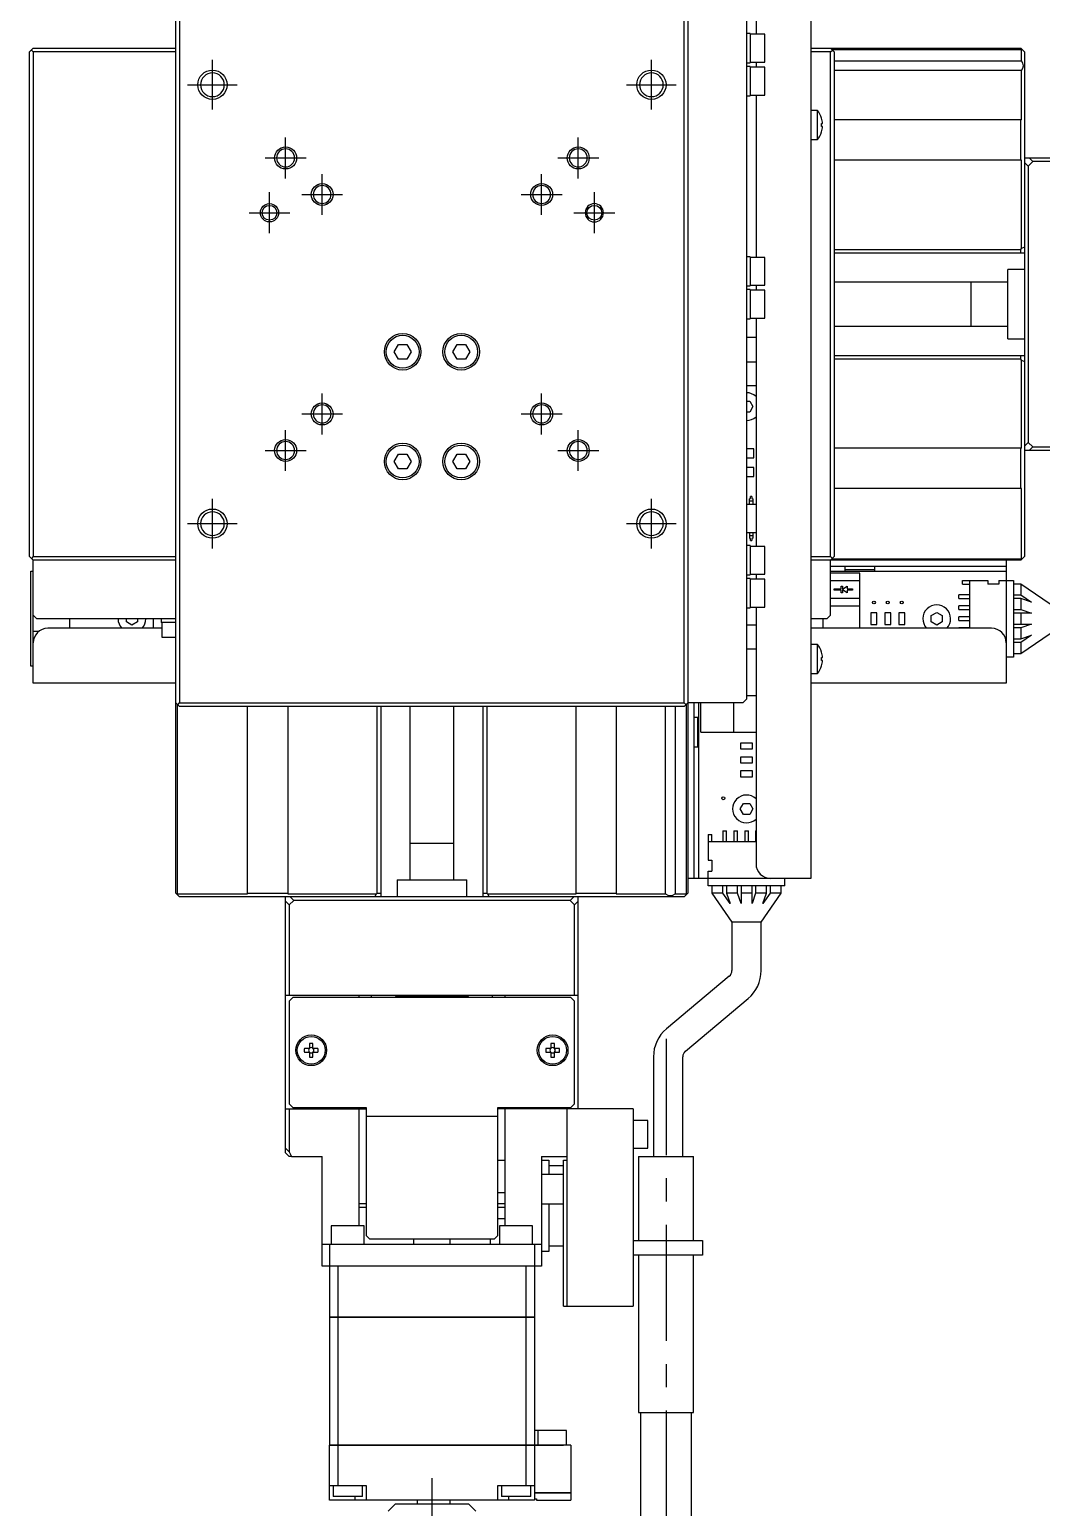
# Model space of a CAD drawing. Extents: x -2 to 843, y -8 to 504.
# Drawn here: x 130.4 to 268.8, y 171.4 to 373.5 of the extents above; entities that cross this region are included whole.
import ezdxf

# ---------------------------------------------------------------- set-up
doc = ezdxf.new("R2010")
doc.units = 0
doc.header["$LTSCALE"] = 0.5
doc.linetypes.add('CENTER', pattern=[50.8, 31.75, -6.35, 6.35, -6.35])
for name, color, linetype in [('MSM_CENTER', 1, 'CENTER'), ('MSM_CONTINUOUS', 7, 'CONTINUOUS'), ('MSM_NARROW', 5, 'CONTINUOUS')]:
    doc.layers.add(name, color=color, linetype=linetype)

msp = doc.modelspace()

# ---------------------------------------------------------------- linework, layer by layer
at = {"layer": 'MSM_CENTER'}
for p, q in [((155.44, 362.51), (155.44, 369.31)), ((215.44, 362.51), (215.44, 369.31)), ((152.04, 365.91), (158.84, 365.91)), ((212.04, 365.91), (218.84, 365.91)), ((165.44, 353.11), (165.44, 358.71)), ((205.44, 353.11), (205.44, 358.71)), ((162.64, 355.91), (168.24, 355.91)), ((202.64, 355.91), (208.24, 355.91)), ((170.44, 348.11), (170.44, 353.71)), ((200.44, 348.11), (200.44, 353.71)), ((163.24, 345.61), (163.24, 351.21)), ((167.64, 350.91), (173.24, 350.91)), ((197.64, 350.91), (203.24, 350.91)), ((207.64, 345.61), (207.64, 351.21)), ((160.44, 348.41), (166.04, 348.41)), ((204.84, 348.41), (210.44, 348.41)), ((170.44, 318.11), (170.44, 323.71)), ((200.44, 318.11), (200.44, 323.71)), ((167.64, 320.91), (173.24, 320.91)), ((197.64, 320.91), (203.24, 320.91)), ((165.44, 313.11), (165.44, 318.71)), ((205.44, 313.11), (205.44, 318.71)), ((162.64, 315.91), (168.24, 315.91)), ((202.64, 315.91), (208.24, 315.91)), ((155.44, 302.51), (155.44, 309.31)), ((215.44, 302.51), (215.44, 309.31)), ((152.04, 305.91), (158.84, 305.91)), ((212.04, 305.91), (218.84, 305.91)), ((217.44, 235.46), (217.44, 89.86)), ((185.44, 175.41), (185.44, 157.41))]:
    msp.add_line(p, q, dxfattribs=at)
at = {"layer": 'MSM_CONTINUOUS'}
for p, q in [((150.44, 255.41), (150.44, 390.41)), ((150.94, 390.41), (150.94, 281.41)), ((219.94, 281.41), (219.94, 390.41)), ((220.44, 390.41), (220.44, 255.41)), ((237.24, 390.41), (237.24, 257.41)), ((228.44, 389.91), (228.44, 281.91)), ((229.74, 388.41), (229.74, 372.81)), ((228.94, 372.91), (228.44, 372.91)), ((228.94, 372.91), (228.94, 368.91)), ((230.94, 372.81), (228.94, 372.81)), ((230.94, 369.01), (230.94, 372.81)), ((130.44, 370.41), (130.94, 370.91)), ((130.44, 301.41), (130.44, 370.41)), ((130.69, 370.66), (130.94, 370.41)), ((130.94, 370.91), (150.44, 370.91)), ((130.94, 370.41), (130.94, 301.41)), ((150.44, 370.41), (130.94, 370.41)), ((237.24, 370.91), (265.94, 370.91)), ((239.94, 370.41), (237.24, 370.41)), ((239.94, 370.91), (240.44, 370.41)), ((239.94, 370.41), (240.19, 370.66)), ((239.94, 301.41), (239.94, 370.41)), ((266.04, 370.71), (240.14, 370.71)), ((240.44, 370.41), (240.44, 301.41)), ((266.44, 370.41), (265.94, 370.91)), ((266.04, 370.71), (266.09, 370.76)), ((266.04, 369.17), (266.04, 370.71)), ((266.44, 370.41), (266.44, 301.41)), ((228.44, 368.91), (228.94, 368.91)), ((228.94, 368.41), (228.44, 368.41)), ((228.94, 369.01), (230.94, 369.01)), ((228.94, 368.41), (228.94, 364.41)), ((230.94, 368.31), (228.94, 368.31)), ((229.74, 369.01), (229.74, 368.31)), ((230.94, 364.51), (230.94, 368.31)), ((240.44, 369.17), (266.04, 369.17)), ((266.04, 367.85), (240.44, 367.85)), ((266.04, 361.11), (266.04, 367.85)), ((228.44, 364.41), (228.94, 364.41)), ((228.94, 364.51), (230.94, 364.51)), ((229.74, 364.51), (229.74, 342.31)), ((238.14, 362.41), (237.24, 362.41)), ((238.14, 358.41), (238.14, 362.41)), ((238.7, 361.34), (238.7, 361.36)), ((238.7, 360.61), (238.83, 360.61)), ((238.7, 360.21), (238.7, 360.61)), ((238.83, 360.21), (238.7, 360.21)), ((266.04, 361.11), (240.44, 361.11)), ((265.94, 355.61), (265.94, 361.11)), ((237.24, 358.41), (238.14, 358.41)), ((238.7, 359.46), (238.7, 359.48)), ((266.04, 355.61), (240.44, 355.61)), ((266.04, 343.55), (266.04, 355.61)), ((266.44, 355.91), (301.44, 355.91)), ((267.06, 355.91), (267.56, 355.41)), ((266.94, 354.8), (266.44, 355.3)), ((267.56, 355.41), (266.94, 354.8)), ((266.94, 354.8), (266.94, 317.02)), ((279.94, 355.41), (267.56, 355.41)), ((265.94, 343.41), (266.04, 343.55)), ((266.44, 343.72), (266.04, 343.55)), ((228.94, 342.41), (228.44, 342.41)), ((228.94, 342.41), (228.94, 338.41)), ((230.94, 342.31), (228.94, 342.31)), ((230.94, 338.51), (230.94, 342.31)), ((240.44, 343.41), (265.94, 343.41)), ((266.44, 342.91), (240.44, 342.91)), ((265.94, 342.91), (265.94, 343.41)), ((264.14, 331.16), (264.14, 340.66)), ((266.44, 340.66), (264.14, 340.66)), ((228.44, 338.41), (228.94, 338.41)), ((228.94, 337.91), (228.44, 337.91)), ((228.94, 338.51), (230.94, 338.51)), ((228.94, 337.91), (228.94, 333.91)), ((230.94, 337.81), (228.94, 337.81)), ((229.74, 338.51), (229.74, 337.81)), ((230.94, 334.01), (230.94, 337.81)), ((264.14, 338.91), (240.44, 338.91)), ((259.14, 332.91), (259.14, 338.91)), ((228.44, 333.91), (228.94, 333.91)), ((228.94, 334.01), (230.94, 334.01)), ((229.74, 334.01), (229.74, 302.81)), ((228.44, 331.41), (229.74, 331.41)), ((240.44, 332.91), (264.14, 332.91)), ((180.29, 329.41), (180.87, 330.41)), ((180.87, 328.41), (180.29, 329.41)), ((180.87, 330.41), (182.02, 330.41)), ((182.02, 330.41), (182.6, 329.41)), ((182.6, 329.41), (182.02, 328.41)), ((188.29, 329.41), (188.87, 330.41)), ((188.87, 328.41), (188.29, 329.41)), ((188.87, 330.41), (190.02, 330.41)), ((190.02, 330.41), (190.6, 329.41)), ((190.6, 329.41), (190.02, 328.41)), ((264.14, 331.16), (266.44, 331.16)), ((182.02, 328.41), (180.87, 328.41)), ((190.02, 328.41), (188.87, 328.41)), ((229.74, 328.01), (228.44, 328.01)), ((240.44, 328.91), (266.44, 328.91)), ((265.94, 328.41), (240.44, 328.41)), ((265.94, 328.41), (265.94, 328.91)), ((266.04, 328.27), (265.94, 328.41)), ((266.04, 316.21), (266.04, 328.27)), ((266.04, 328.27), (266.44, 328.1)), ((228.44, 324.81), (229.74, 324.81)), ((228.44, 322.66), (228.88, 322.66)), ((228.88, 322.66), (229.31, 321.91)), ((229.31, 321.91), (228.88, 321.16)), ((228.88, 321.16), (228.44, 321.16)), ((180.29, 314.41), (180.87, 315.41)), ((180.87, 315.41), (182.02, 315.41)), ((182.02, 315.41), (182.6, 314.41)), ((188.29, 314.41), (188.87, 315.41)), ((188.87, 315.41), (190.02, 315.41)), ((190.02, 315.41), (190.6, 314.41)), ((229.44, 316.14), (228.44, 316.14)), ((229.44, 314.89), (229.44, 316.14)), ((266.04, 316.21), (240.44, 316.21)), ((265.94, 310.71), (265.94, 316.21)), ((266.44, 316.52), (266.94, 317.02)), ((295.44, 315.91), (266.44, 315.91)), ((266.94, 317.02), (267.56, 316.41)), ((267.56, 316.41), (267.06, 315.91)), ((267.56, 316.41), (279.94, 316.41)), ((180.87, 313.41), (180.29, 314.41)), ((182.02, 313.41), (180.87, 313.41)), ((182.6, 314.41), (182.02, 313.41)), ((188.87, 313.41), (188.29, 314.41)), ((190.02, 313.41), (188.87, 313.41)), ((190.6, 314.41), (190.02, 313.41)), ((228.44, 314.89), (229.44, 314.89)), ((229.44, 313.6), (228.44, 313.6)), ((229.44, 312.35), (229.44, 313.6)), ((228.44, 312.35), (229.44, 312.35)), ((228.86, 309.31), (228.98, 309.37)), ((228.86, 308.57), (228.86, 309.31)), ((229.18, 309.62), (228.98, 309.62)), ((228.98, 309.37), (228.98, 309.62)), ((229.18, 309.62), (229.18, 309.37)), ((229.18, 309.37), (229.29, 309.31)), ((229.29, 309.31), (229.29, 308.57)), ((266.04, 310.71), (240.44, 310.71)), ((266.04, 301.11), (266.04, 310.71)), ((228.44, 308.57), (229.74, 308.57)), ((228.86, 309.01), (229.29, 309.01)), ((229.74, 304.67), (228.44, 304.67)), ((228.86, 304.67), (228.86, 303.94)), ((229.29, 304.23), (228.86, 304.23)), ((228.98, 303.87), (228.86, 303.94)), ((228.98, 303.62), (228.98, 303.87)), ((228.98, 303.62), (229.18, 303.62)), ((229.29, 303.94), (229.18, 303.87)), ((229.18, 303.87), (229.18, 303.62)), ((229.29, 304.67), (229.29, 303.94)), ((130.94, 300.91), (130.44, 301.41)), ((130.94, 301.41), (130.69, 301.16)), ((130.94, 301.41), (150.44, 301.41)), ((228.94, 302.91), (228.44, 302.91)), ((228.94, 302.91), (228.94, 298.91)), ((230.94, 302.81), (228.94, 302.81)), ((230.94, 299.01), (230.94, 302.81)), ((237.24, 301.41), (239.94, 301.41)), ((240.19, 301.16), (239.94, 301.41)), ((240.44, 301.41), (239.94, 300.91)), ((240.14, 301.11), (266.04, 301.11)), ((265.94, 300.91), (266.09, 301.06)), ((266.09, 301.06), (266.04, 301.11)), ((266.44, 301.41), (266.09, 301.06)), ((130.64, 286.41), (130.64, 299.41)), ((130.64, 299.41), (130.94, 299.41)), ((130.94, 284.11), (130.94, 300.91)), ((150.44, 300.91), (130.94, 300.91)), ((265.94, 300.91), (237.24, 300.91)), ((239.94, 293.41), (239.94, 300.91)), ((239.94, 300.11), (263.94, 300.11)), ((239.94, 299.41), (263.94, 299.41)), ((243.94, 299.16), (239.94, 299.16)), ((241.94, 299.41), (241.94, 300.11)), ((245.94, 299.61), (241.94, 299.61)), ((243.94, 291.61), (243.94, 299.16)), ((245.94, 300.11), (245.94, 299.41)), ((263.94, 300.91), (263.94, 284.11)), ((228.44, 298.91), (228.94, 298.91)), ((228.94, 298.41), (228.44, 298.41)), ((228.94, 299.01), (230.94, 299.01)), ((228.94, 298.41), (228.94, 294.41)), ((230.94, 298.31), (228.94, 298.31)), ((229.74, 299.01), (229.74, 298.31)), ((230.94, 294.51), (230.94, 298.31)), ((239.94, 298.16), (243.94, 298.16)), ((241.39, 297.36), (241.54, 297.36)), ((241.39, 296.99), (241.39, 297.36)), ((241.54, 297.36), (241.54, 296.97)), ((241.54, 296.97), (242.22, 297.36)), ((242.22, 297.36), (242.22, 296.99)), ((257.94, 297.66), (257.94, 298.16)), ((257.94, 298.16), (261.44, 298.16)), ((257.94, 297.66), (258.94, 297.66)), ((258.94, 298.16), (258.94, 291.61)), ((261.44, 298.16), (261.44, 297.66)), ((262.94, 297.66), (261.44, 297.66)), ((262.94, 298.16), (262.94, 297.66)), ((262.94, 298.16), (264.94, 298.16)), ((264.94, 298.16), (264.94, 287.66)), ((265.94, 297.66), (264.94, 297.66)), ((265.94, 297.66), (265.94, 296.16)), ((269.94, 294.91), (265.94, 297.66)), ((243.94, 295.66), (239.94, 295.66)), ((240.44, 296.84), (240.44, 296.99)), ((240.44, 296.99), (241.39, 296.99)), ((241.39, 296.84), (240.44, 296.84)), ((241.39, 296.46), (241.39, 296.84)), ((241.54, 296.46), (241.39, 296.46)), ((241.54, 296.85), (241.54, 296.46)), ((242.22, 296.46), (241.54, 296.85)), ((242.22, 296.99), (242.92, 296.99)), ((242.92, 296.84), (242.22, 296.84)), ((242.22, 296.84), (242.22, 296.46)), ((242.92, 296.99), (242.92, 296.84)), ((257.44, 295.66), (257.44, 296.16)), ((258.94, 296.16), (257.44, 296.16)), ((257.44, 295.66), (258.94, 295.66)), ((264.94, 296.16), (265.94, 296.16)), ((265.94, 295.66), (264.94, 295.66)), ((265.94, 296.16), (267.4, 295.16)), ((265.94, 295.66), (265.94, 294.16)), ((267.4, 295.16), (265.94, 295.66)), ((130.94, 293.41), (131.44, 292.91)), ((228.44, 294.41), (228.94, 294.41)), ((228.94, 294.51), (230.94, 294.51)), ((229.74, 294.51), (229.74, 259.41)), ((239.44, 292.91), (239.94, 293.41)), ((239.94, 294.66), (243.94, 294.66)), ((245.45, 293.71), (245.45, 292.11)), ((246.25, 293.71), (245.45, 293.71)), ((246.25, 292.11), (246.25, 293.71)), ((248.15, 293.71), (247.35, 293.71)), ((247.35, 293.71), (247.35, 292.11)), ((248.15, 292.11), (248.15, 293.71)), ((249.26, 293.71), (249.26, 292.11)), ((250.06, 293.71), (249.26, 293.71)), ((250.06, 292.11), (250.06, 293.71)), ((253.69, 293.34), (254.44, 293.78)), ((253.69, 292.48), (253.69, 293.34)), ((254.44, 293.78), (255.19, 293.34)), ((255.19, 293.34), (255.19, 292.48)), ((257.44, 294.16), (257.44, 294.66)), ((258.94, 294.66), (257.44, 294.66)), ((257.44, 294.16), (258.94, 294.16)), ((257.44, 292.66), (257.44, 293.16)), ((258.94, 293.16), (257.44, 293.16)), ((264.94, 294.16), (265.94, 294.16)), ((267.4, 293.66), (264.94, 293.66)), ((265.94, 294.16), (267.4, 293.66)), ((265.94, 293.66), (265.94, 292.16)), ((131.68, 291.16), (130.94, 291.16)), ((150.44, 292.91), (131.44, 292.91)), ((148.54, 291.61), (132.94, 291.61)), ((135.94, 291.61), (135.94, 292.91)), ((143.69, 292.48), (143.69, 292.91)), ((144.44, 292.05), (143.69, 292.48)), ((145.19, 292.48), (144.44, 292.05)), ((145.19, 292.91), (145.19, 292.48)), ((147.34, 292.91), (147.34, 291.61)), ((148.44, 292.91), (148.44, 292.41)), ((150.44, 292.41), (148.44, 292.41)), ((148.54, 292.41), (148.54, 290.41)), ((229.74, 292.01), (228.44, 292.01)), ((239.44, 292.91), (237.24, 292.91)), ((261.94, 291.61), (237.24, 291.61)), ((238.94, 291.61), (238.94, 292.91)), ((245.45, 292.11), (246.25, 292.11)), ((247.35, 292.11), (248.15, 292.11)), ((249.26, 292.11), (250.06, 292.11)), ((254.44, 292.05), (253.69, 292.48)), ((255.19, 292.48), (254.44, 292.05)), ((257.44, 292.66), (258.94, 292.66)), ((257.44, 291.61), (257.44, 291.66)), ((258.94, 291.66), (257.44, 291.66)), ((264.94, 292.16), (267.4, 292.16)), ((265.94, 291.66), (264.94, 291.66)), ((267.4, 292.16), (265.94, 291.66)), ((265.94, 291.66), (265.94, 290.16)), ((148.54, 290.41), (150.44, 290.41)), ((238.14, 289.41), (237.24, 289.41)), ((238.14, 285.41), (238.14, 289.41)), ((264.94, 290.16), (265.94, 290.16)), ((265.94, 289.66), (264.94, 289.66)), ((265.94, 288.16), (269.94, 290.91)), ((265.94, 290.16), (267.4, 290.66)), ((267.4, 290.66), (265.94, 289.66)), ((265.94, 289.66), (265.94, 288.16)), ((228.44, 288.81), (229.74, 288.81)), ((238.7, 288.34), (238.7, 288.36)), ((238.7, 287.61), (238.83, 287.61)), ((238.7, 287.21), (238.7, 287.61)), ((238.83, 287.21), (238.7, 287.21)), ((264.94, 287.66), (263.94, 287.66)), ((264.94, 288.16), (265.94, 288.16)), ((130.94, 286.41), (130.64, 286.41)), ((237.24, 285.41), (238.14, 285.41)), ((238.7, 286.46), (238.7, 286.48)), ((150.44, 284.11), (130.94, 284.11)), ((263.94, 284.11), (237.24, 284.11)), ((150.94, 280.91), (150.44, 281.41)), ((150.64, 281.21), (150.64, 255.31)), ((150.69, 281.16), (150.94, 281.41)), ((150.94, 281.41), (219.94, 281.41)), ((219.94, 280.91), (150.94, 280.91)), ((160.24, 255.31), (160.24, 280.91)), ((165.74, 280.91), (165.74, 255.31)), ((177.94, 255.41), (177.94, 280.91)), ((178.44, 280.91), (178.44, 254.91)), ((182.44, 280.91), (182.44, 257.21)), ((188.44, 257.21), (188.44, 280.91)), ((192.44, 254.91), (192.44, 280.91)), ((192.94, 280.91), (192.94, 255.41)), ((205.14, 255.31), (205.14, 280.91)), ((210.64, 280.91), (210.64, 255.31)), ((217.38, 255.31), (217.38, 280.91)), ((218.71, 280.91), (218.71, 255.31)), ((219.94, 281.41), (220.19, 281.16)), ((220.44, 281.41), (219.94, 280.91)), ((220.24, 255.31), (220.24, 281.21)), ((227.94, 281.41), (220.44, 281.41)), ((221.24, 281.41), (221.24, 257.41)), ((221.94, 257.41), (221.94, 281.41)), ((222.19, 277.41), (222.19, 281.41)), ((226.69, 277.41), (226.69, 281.41)), ((227.94, 281.41), (228.44, 281.91)), ((228.44, 282.41), (229.74, 282.41)), ((221.94, 279.41), (221.24, 279.41)), ((221.74, 279.41), (221.74, 275.41)), ((222.19, 277.41), (229.74, 277.41)), ((221.24, 275.41), (221.94, 275.41)), ((227.64, 275.91), (227.64, 275.11)), ((229.24, 275.91), (227.64, 275.91)), ((227.64, 275.11), (229.24, 275.11)), ((229.24, 275.11), (229.24, 275.91)), ((227.64, 274), (227.64, 273.2)), ((229.24, 274), (227.64, 274)), ((227.64, 273.2), (229.24, 273.2)), ((229.24, 273.2), (229.24, 274)), ((227.64, 272.1), (227.64, 271.3)), ((229.24, 272.1), (227.64, 272.1)), ((227.64, 271.3), (229.24, 271.3)), ((229.24, 271.3), (229.24, 272.1)), ((227.58, 266.91), (228.01, 267.66)), ((228.01, 266.16), (227.58, 266.91)), ((228.01, 267.66), (228.88, 267.66)), ((228.88, 267.66), (229.31, 266.91)), ((229.31, 266.91), (228.88, 266.16)), ((228.88, 266.16), (228.01, 266.16)), ((223.19, 263.41), (223.19, 259.91)), ((223.19, 263.41), (223.69, 263.41)), ((223.69, 262.41), (223.69, 263.41)), ((225.19, 263.91), (225.69, 263.91)), ((225.19, 263.91), (225.19, 262.41)), ((225.69, 262.41), (225.69, 263.91)), ((226.69, 263.91), (227.19, 263.91)), ((226.69, 263.91), (226.69, 262.41)), ((227.19, 262.41), (227.19, 263.91)), ((228.19, 263.91), (228.69, 263.91)), ((228.19, 263.91), (228.19, 262.41)), ((228.69, 262.41), (228.69, 263.91)), ((229.69, 263.91), (229.74, 263.91)), ((229.69, 263.91), (229.69, 262.41)), ((182.44, 262.21), (188.44, 262.21)), ((229.74, 262.41), (223.19, 262.41)), ((223.19, 259.91), (223.69, 259.91)), ((223.69, 259.91), (223.69, 258.41)), ((180.69, 257.21), (190.19, 257.21)), ((180.69, 257.21), (180.69, 254.91)), ((190.19, 254.91), (190.19, 257.21)), ((237.24, 257.41), (220.44, 257.41)), ((223.19, 256.41), (223.19, 258.41)), ((223.19, 258.41), (223.69, 258.41)), ((233.69, 256.41), (233.69, 257.41)), ((150.44, 255.41), (150.94, 254.91)), ((150.59, 255.26), (150.64, 255.31)), ((150.64, 255.31), (160.24, 255.31)), ((219.94, 254.91), (150.94, 254.91)), ((160.24, 255.41), (165.74, 255.41)), ((165.44, 219.91), (165.44, 254.91)), ((165.74, 255.31), (177.8, 255.31)), ((166.06, 254.91), (166.56, 254.41)), ((177.8, 255.31), (177.64, 254.91)), ((177.8, 255.31), (177.94, 255.41)), ((177.94, 255.41), (178.44, 255.41)), ((192.44, 255.41), (192.94, 255.41)), ((192.94, 255.41), (193.09, 255.31)), ((193.25, 254.91), (193.09, 255.31)), ((193.09, 255.31), (205.14, 255.31)), ((204.33, 254.41), (204.83, 254.91)), ((205.14, 255.41), (210.64, 255.41)), ((205.44, 225.91), (205.44, 254.91)), ((210.64, 255.31), (217.38, 255.31)), ((218.71, 255.31), (220.24, 255.31)), ((220.29, 255.26), (219.94, 254.91)), ((220.24, 255.31), (220.29, 255.26)), ((220.29, 255.26), (220.44, 255.41)), ((233.69, 256.41), (223.19, 256.41)), ((223.69, 256.41), (223.69, 255.41)), ((225.19, 255.41), (223.69, 255.41)), ((223.69, 255.41), (226.44, 251.41)), ((225.19, 255.41), (225.19, 256.41)), ((226.19, 253.96), (225.19, 255.41)), ((225.69, 256.41), (225.69, 255.41)), ((227.19, 255.41), (225.69, 255.41)), ((225.69, 255.41), (226.19, 253.96)), ((227.19, 255.41), (227.19, 256.41)), ((227.69, 253.96), (227.19, 255.41)), ((227.69, 256.41), (227.69, 253.96)), ((229.19, 255.41), (227.69, 255.41)), ((229.19, 253.96), (229.19, 256.41)), ((229.69, 255.41), (229.19, 253.96)), ((229.69, 256.41), (229.69, 255.41)), ((231.19, 255.41), (229.69, 255.41)), ((230.44, 251.41), (233.19, 255.41)), ((231.69, 255.41), (230.69, 253.96)), ((230.69, 253.96), (231.19, 255.41)), ((231.19, 255.41), (231.19, 256.41)), ((231.69, 256.41), (231.69, 255.41)), ((233.19, 255.41), (231.69, 255.41)), ((233.19, 255.41), (233.19, 256.41)), ((165.94, 253.8), (165.44, 254.3)), ((166.56, 254.41), (165.94, 253.8)), ((165.94, 253.8), (165.94, 241.41)), ((204.33, 254.41), (166.56, 254.41)), ((204.94, 253.8), (204.33, 254.41)), ((205.44, 254.3), (204.94, 253.8)), ((204.94, 241.41), (204.94, 253.8)), ((230.44, 251.41), (226.44, 251.41)), ((226.44, 251.41), (226.44, 244.81)), ((230.44, 244.81), (230.44, 251.41)), ((226.09, 244.04), (217.51, 236.84)), ((205.44, 241.41), (165.44, 241.41)), ((166.44, 241.11), (165.94, 240.61)), ((165.94, 240.61), (165.94, 226.61)), ((204.44, 241.11), (166.44, 241.11)), ((175.44, 241.41), (175.44, 241.11)), ((177.19, 241.11), (177.19, 241.41)), ((180.64, 241.41), (180.44, 241.21)), ((190.44, 241.21), (180.44, 241.21)), ((180.44, 241.21), (180.44, 241.11)), ((190.44, 241.21), (190.24, 241.41)), ((190.44, 241.11), (190.44, 241.21)), ((193.69, 241.41), (193.69, 241.11)), ((195.44, 241.11), (195.44, 241.41)), ((204.94, 240.61), (204.44, 241.11)), ((204.94, 226.61), (204.94, 240.61)), ((220.08, 233.78), (228.66, 240.98)), ((168.7, 234.83), (168.7, 234.15)), ((169.18, 234.15), (169.18, 234.83)), ((201.7, 234.83), (201.7, 234.15)), ((202.18, 234.15), (202.18, 234.83)), ((168.7, 234.15), (168.03, 234.15)), ((168.03, 233.67), (168.7, 233.67)), ((168.7, 233.67), (168.7, 232.99)), ((169.86, 234.15), (169.18, 234.15)), ((169.18, 232.99), (169.18, 233.67)), ((169.18, 233.67), (169.86, 233.67)), ((201.7, 234.15), (201.03, 234.15)), ((201.03, 233.67), (201.7, 233.67)), ((201.7, 233.67), (201.7, 232.99)), ((202.86, 234.15), (202.18, 234.15)), ((202.18, 233.67), (202.86, 233.67)), ((202.18, 232.99), (202.18, 233.67)), ((215.72, 233.01), (215.72, 219.41)), ((219.72, 219.41), (219.72, 233.01)), ((165.94, 226.61), (166.44, 226.11)), ((204.44, 226.11), (204.94, 226.61)), ((165.44, 225.91), (176.44, 225.91)), ((165.94, 225.91), (165.94, 220.02)), ((166.44, 226.11), (176.44, 226.11)), ((175.44, 226.11), (175.44, 209.91)), ((176.44, 226.11), (176.44, 208.61)), ((176.44, 224.91), (194.44, 224.91)), ((194.44, 208.61), (194.44, 226.11)), ((194.44, 226.11), (204.44, 226.11)), ((212.94, 225.91), (194.44, 225.91)), ((195.44, 209.91), (195.44, 226.11)), ((203.94, 198.91), (203.94, 225.91)), ((212.94, 225.91), (212.94, 198.91)), ((214.94, 224.31), (212.94, 224.31)), ((214.94, 220.51), (214.94, 224.31)), ((165.44, 220.52), (165.94, 220.02)), ((212.94, 220.51), (214.94, 220.51)), ((165.94, 219.41), (165.44, 219.91)), ((165.94, 220.02), (166.25, 219.41)), ((166.25, 219.41), (165.94, 219.41)), ((166.25, 219.41), (170.44, 219.41)), ((170.44, 204.41), (170.44, 219.41)), ((194.44, 218.91), (195.44, 218.91)), ((200.44, 219.41), (200.44, 204.41)), ((200.44, 219.41), (203.94, 219.41)), ((200.44, 218.91), (201.44, 218.91)), ((201.44, 218.91), (201.44, 216.91)), ((203.44, 198.91), (203.44, 218.91)), ((203.44, 218.91), (203.94, 218.91)), ((213.69, 219.41), (221.19, 219.41)), ((213.69, 219.41), (213.69, 207.91)), ((221.19, 207.91), (221.19, 219.41)), ((203.44, 216.91), (200.44, 216.91)), ((201.44, 218.16), (203.44, 218.16)), ((195.44, 214.41), (194.44, 214.41)), ((176.44, 212.91), (175.44, 212.91)), ((176.44, 212.41), (175.44, 212.41)), ((195.44, 212.91), (194.44, 212.91)), ((195.44, 212.41), (194.44, 212.41)), ((200.44, 212.91), (203.44, 212.91)), ((201.44, 212.91), (201.44, 206.41)), ((194.44, 210.91), (195.44, 210.91)), ((176.19, 209.91), (171.69, 209.91)), ((171.69, 209.91), (171.69, 207.41)), ((176.19, 207.41), (176.19, 209.91)), ((176.44, 208.61), (176.94, 208.11)), ((193.94, 208.11), (176.94, 208.11)), ((182.94, 208.11), (182.94, 207.41)), ((187.94, 207.41), (187.94, 208.11)), ((193.44, 207.41), (193.44, 208.11)), ((193.94, 208.11), (194.44, 208.61)), ((199.19, 209.91), (194.69, 209.91)), ((194.69, 209.91), (194.69, 207.41)), ((199.19, 207.41), (199.19, 209.91)), ((170.44, 207.41), (200.44, 207.41)), ((171.44, 207.41), (171.44, 197.42)), ((199.44, 207.41), (199.44, 197.42)), ((201.44, 206.41), (200.44, 206.41)), ((201.44, 207.16), (203.44, 207.16)), ((212.94, 207.91), (222.44, 207.91)), ((222.44, 207.91), (222.44, 205.91)), ((200.44, 204.41), (170.44, 204.41)), ((172.6, 204.41), (172.6, 197.42)), ((198.29, 204.41), (198.29, 197.42)), ((222.44, 205.91), (212.94, 205.91)), ((213.69, 205.91), (213.69, 184.41)), ((221.19, 184.41), (221.19, 205.91)), ((203.44, 198.91), (212.94, 198.91)), ((171.44, 197.42), (199.44, 197.42)), ((171.44, 197.41), (171.44, 179.92)), ((199.44, 197.41), (171.44, 197.41)), ((171.45, 197.41), (171.45, 197.42)), ((172.6, 197.41), (172.6, 197.42)), ((172.6, 197.41), (172.6, 179.92)), ((198.29, 197.41), (198.29, 197.42)), ((198.29, 197.41), (198.29, 179.92)), ((199.43, 197.41), (199.43, 197.42)), ((199.44, 197.41), (199.44, 179.92)), ((213.69, 184.41), (221.19, 184.41)), ((213.94, 184.41), (213.94, 136.41)), ((220.94, 136.41), (220.94, 184.41)), ((203.84, 181.91), (199.44, 181.91)), ((199.94, 179.92), (199.94, 181.91)), ((203.84, 179.91), (203.84, 181.91)), ((171.44, 179.92), (203.44, 179.92)), ((204.44, 179.91), (171.44, 179.91)), ((171.44, 172.41), (171.44, 179.91)), ((171.45, 179.91), (171.45, 179.92)), ((172.6, 179.91), (172.6, 179.92)), ((172.6, 179.91), (172.6, 174.41)), ((198.29, 179.91), (198.29, 179.92)), ((198.29, 179.91), (198.29, 174.41)), ((199.43, 179.91), (199.43, 179.92)), ((199.44, 179.91), (199.44, 172.41)), ((203.44, 179.92), (203.44, 179.91)), ((204.44, 179.91), (204.44, 173.42)), ((171.44, 174.41), (176.44, 174.41)), ((171.94, 174.41), (171.94, 172.91)), ((175.94, 172.91), (175.94, 174.41)), ((176.44, 174.41), (176.44, 172.41)), ((194.44, 174.41), (199.44, 174.41)), ((194.44, 172.41), (194.44, 174.41)), ((194.94, 174.41), (194.94, 172.91)), ((198.94, 172.91), (198.94, 174.41)), ((199.44, 172.41), (171.44, 172.41)), ((175.94, 172.91), (171.94, 172.91)), ((174.94, 172.41), (174.94, 172.91)), ((179.44, 170.91), (180.44, 171.91)), ((180.44, 171.91), (190.44, 171.91)), ((183.44, 172.41), (183.44, 171.91)), ((187.94, 171.91), (187.94, 172.41)), ((190.44, 171.91), (191.44, 170.91)), ((198.94, 172.91), (194.94, 172.91)), ((195.94, 172.41), (195.94, 172.91)), ((199.44, 173.42), (204.44, 173.42)), ((204.44, 173.41), (199.44, 173.41)), ((199.44, 172.61), (199.74, 172.61)), ((199.74, 172.61), (199.74, 172.41)), ((199.74, 172.41), (204.44, 172.41)), ((204.43, 173.41), (204.43, 173.42)), ((204.44, 173.41), (204.44, 172.41))]:
    msp.add_line(p, q, dxfattribs=at)
at = {"layer": 'MSM_CONTINUOUS', "extrusion": (0, 0, -1)}
for centre, radius in [((-155.44, 365.91), 1.62), ((-215.44, 365.91), 1.62), ((-165.44, 355.91), 1.23), ((-205.44, 355.91), 1.23), ((-170.44, 350.91), 1.23), ((-200.44, 350.91), 1.23), ((-170.44, 320.91), 1.23), ((-200.44, 320.91), 1.23), ((-165.44, 315.91), 1.23), ((-205.44, 315.91), 1.23), ((-155.44, 305.91), 1.62), ((-215.44, 305.91), 1.62)]:
    msp.add_circle(centre, radius, dxfattribs=at)
at = {"layer": 'MSM_CONTINUOUS'}
for centre, radius in [((163.24, 348.41), 1.01), ((207.64, 348.41), 1.01), ((181.44, 329.41), 2.5), ((181.44, 329.41), 2.25), ((189.44, 329.41), 2.5), ((189.44, 329.41), 2.25), ((181.44, 314.41), 2.5), ((181.44, 314.41), 2.25), ((189.44, 314.41), 2.5), ((189.44, 314.41), 2.25), ((245.85, 295.13), 0.2), ((247.75, 295.13), 0.2), ((249.66, 295.13), 0.2), ((225.27, 268.37), 0.2), ((168.94, 233.91), 2.1), ((168.94, 233.91), 1.9), ((201.94, 233.91), 2.1), ((201.94, 233.91), 1.9)]:
    msp.add_circle(centre, radius, dxfattribs=at)
for centre, radius, start, end in [((265.29, 368.51), 1, 318.5904, 41.4096), ((235.64, 360.41), 3.2, 17.27, 38.6822), ((235.64, 360.41), 3.19, 3.5903, 16.9053), ((235.64, 360.41), 3.19, 343.0947, 356.4096), ((235.64, 360.41), 3.2, 321.3178, 342.73), ((228.44, 321.91), 1.9, 46.8264, 90), ((228.44, 321.91), 1.9, 270, 313.1736), ((254.44, 292.91), 1.9, 316.8264, 223.1735), ((132.94, 289.61), 2, 90, 180), ((144.44, 292.91), 1.9, 180, 223.1736), ((144.44, 292.91), 1.9, 316.8264, 0), ((261.94, 289.61), 2, 0, 90), ((235.64, 287.41), 3.2, 17.27, 38.6822), ((235.64, 287.41), 3.19, 3.5903, 16.9053), ((235.64, 287.41), 3.19, 343.0947, 356.4096), ((235.64, 287.41), 3.2, 321.3178, 342.73), ((228.44, 266.91), 1.9, 46.8264, 313.1736), ((231.74, 259.41), 2, 180, 270), ((218.04, 256.06), 1, 228.5904, 311.4096), ((225.44, 244.81), 1, 310, 0), ((225.44, 244.81), 5, 310, 0), ((220.72, 233.01), 5, 130, 180), ((168.94, 233.91), 0.95, 75.3667, 104.6333), ((201.94, 233.91), 0.95, 75.3667, 104.6333), ((168.94, 233.91), 0.95, 165.3667, 194.6333), ((168.94, 233.91), 0.365, 138.8496, 221.1504), ((168.94, 233.91), 0.365, 48.8496, 131.1504), ((168.94, 233.91), 0.365, 228.8496, 311.1504), ((168.94, 233.91), 0.95, 255.3667, 284.6333), ((168.94, 233.91), 0.365, 318.8496, 41.1504), ((168.94, 233.91), 0.95, 345.3667, 14.6333), ((201.94, 233.91), 0.95, 165.3667, 194.6333), ((201.94, 233.91), 0.365, 138.8496, 221.1504), ((201.94, 233.91), 0.365, 48.8496, 131.1504), ((201.94, 233.91), 0.365, 228.8496, 311.1504), ((201.94, 233.91), 0.95, 255.3667, 284.6333), ((201.94, 233.91), 0.365, 318.8496, 41.1504), ((201.94, 233.91), 0.95, 345.3667, 14.6333), ((220.72, 233.01), 1, 130, 180)]:
    msp.add_arc(centre, radius, start, end, dxfattribs=at)
at = {"layer": 'MSM_NARROW'}
for centre, radius in [((155.44, 365.91), 2), ((215.44, 365.91), 2), ((165.44, 355.91), 1.5), ((205.44, 355.91), 1.5), ((170.44, 350.91), 1.5), ((200.44, 350.91), 1.5), ((163.24, 348.41), 1.25), ((170.44, 320.91), 1.5), ((200.44, 320.91), 1.5), ((165.44, 315.91), 1.5), ((205.44, 315.91), 1.5), ((155.44, 305.91), 2), ((215.44, 305.91), 2)]:
    msp.add_circle(centre, radius, dxfattribs=at)
at = {"layer": 'MSM_NARROW', "extrusion": (0, 0, -1)}
msp.add_circle((-207.64, 348.41), 1.25, dxfattribs=at)

doc.saveas('drawing.dxf')
